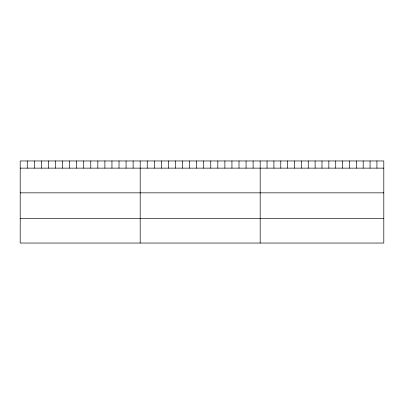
<?xml version="1.0" encoding="UTF-8"?>
<svg xmlns="http://www.w3.org/2000/svg" width="404" height="404" viewBox="0 0 404 404"><rect width="100%" height="100%" fill="white"/><g stroke="black" fill="none" stroke-linecap="round" stroke-linejoin="round"><path stroke-width="0.61" d="M383.8 168.13L383.8 243.041L20.2 243.041L20.2 160.959L383.8 160.959L383.8 168.13L20.2 168.13M20.2 192.849L383.8 192.849M20.2 218.322L383.8 218.322M376.932 160.959L376.932 168.13M370.064 160.959L370.064 168.13M363.196 160.959L363.196 168.13M356.328 160.959L356.328 168.13M349.46 160.959L349.46 168.13M342.592 160.959L342.592 168.13M335.724 160.959L335.724 168.13M328.856 160.959L328.856 168.13M321.988 160.959L321.988 168.13M315.12 160.959L315.12 168.13M308.252 160.959L308.252 168.13M301.384 160.959L301.384 168.13M294.516 160.959L294.516 168.13M287.648 160.959L287.648 168.13M280.78 160.959L280.78 168.13M273.912 160.959L273.912 168.13M267.044 160.959L267.044 168.13M260.176 160.959L260.176 243.041M253.116 160.959L253.116 168.13M246.061 160.959L246.061 168.13M239.001 160.959L239.001 168.13M231.941 160.959L231.941 168.13M224.887 160.959L224.887 168.13M217.827 160.959L217.827 168.13M210.767 160.959L210.767 168.13M203.712 160.959L203.712 168.13M196.652 160.959L196.652 168.13M189.597 160.959L189.597 168.13M182.537 160.959L182.537 168.13M175.477 160.959L175.477 168.13M168.423 160.959L168.423 168.13M161.363 160.959L161.363 168.13M154.303 160.959L154.303 168.13M147.248 160.959L147.248 168.13M140.188 160.959L140.188 243.041M133.128 160.959L133.128 168.13M126.073 160.959L126.073 168.13M119.013 160.959L119.013 168.13M111.953 160.959L111.953 168.13M104.899 160.959L104.899 168.13M97.839 160.959L97.839 168.13M90.779 160.959L90.779 168.13M83.724 160.959L83.724 168.13M76.664 160.959L76.664 168.13M69.609 160.959L69.609 168.13M62.549 160.959L62.549 168.13M55.489 160.959L55.489 168.13M48.435 160.959L48.435 168.13M41.375 160.959L41.375 168.13M34.315 160.959L34.315 168.13M27.26 160.959L27.26 168.13"/></g></svg>
